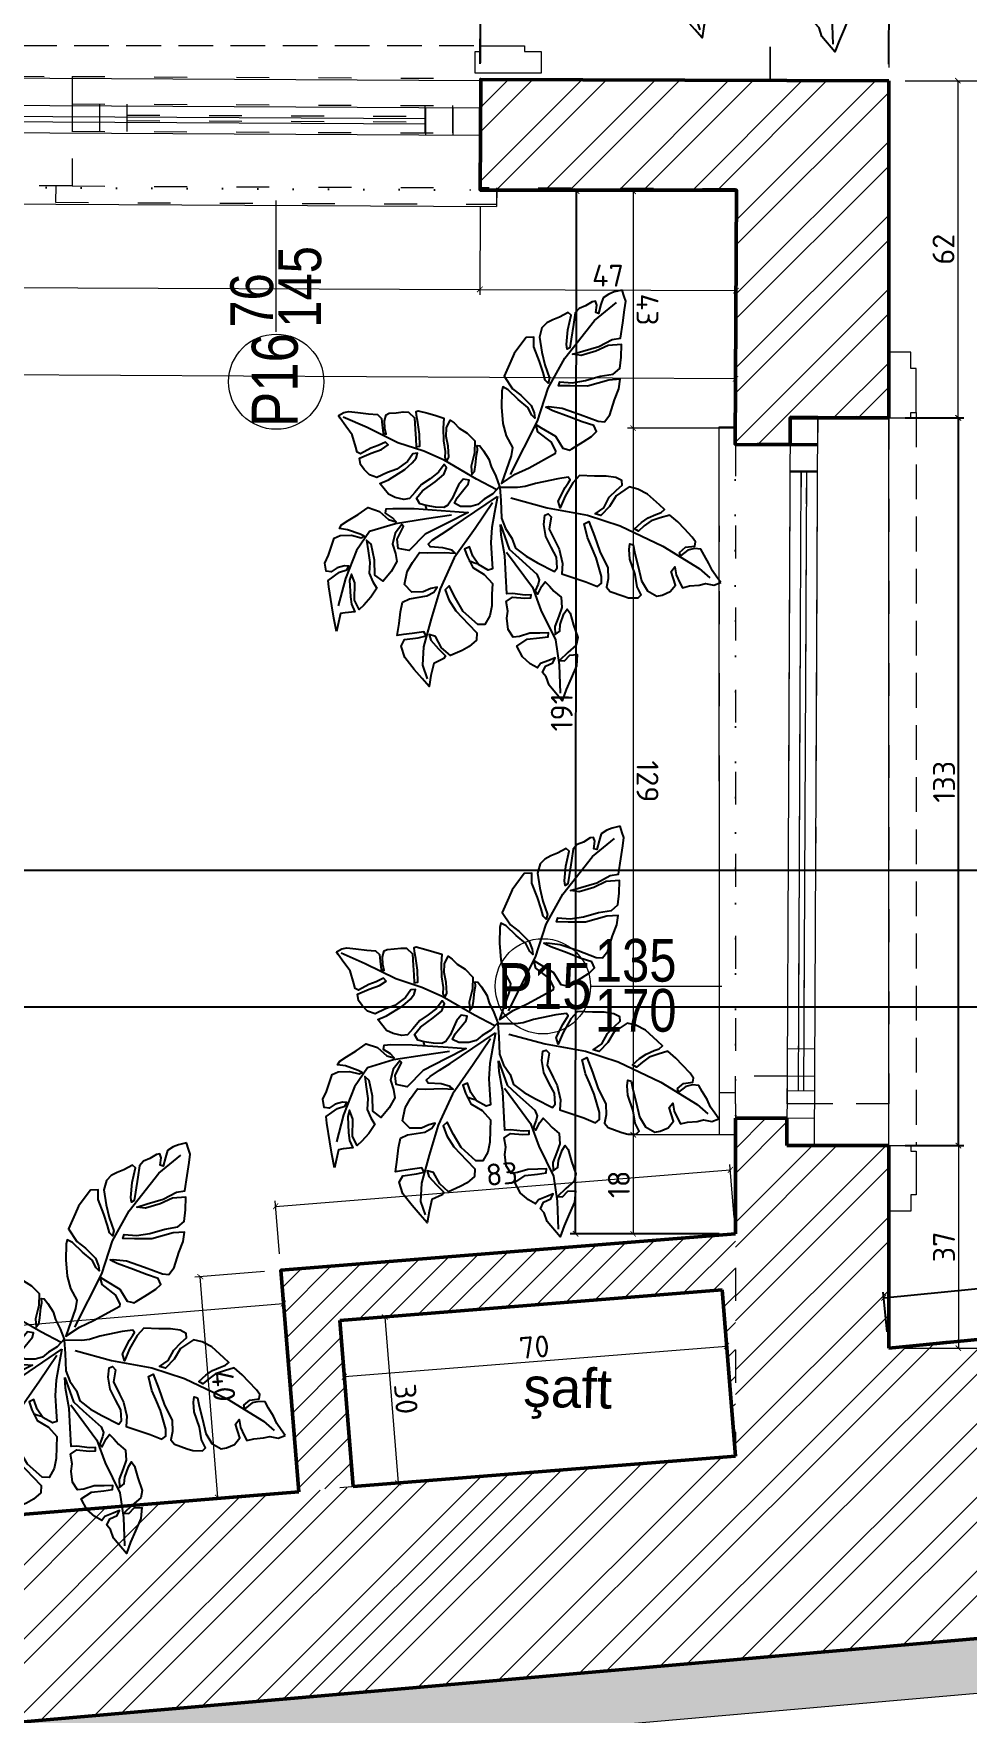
# Model space of a CAD drawing. Header units: inches. Extents: x -10121 to 9010, y 58067 to 62726.
# Drawn here: x 7219.7 to 7390.3, y 60556.9 to 60863.8 of the extents above; entities that cross this region are included whole.
import ezdxf

# ---------------------------------------------------------------- set-up
doc = ezdxf.new("R2010")
doc.units = ezdxf.units.IN
for name, pattern in [('ACAD_ISO03W100', [30, 12, -18]), ('DOT', [6.35, 0, -6.35]), ('HIDDEN', [9.525, 6.35, -3.175])]:
    doc.linetypes.add(name, pattern=pattern)
for name, color, linetype, lineweight in [('A-DUVAR 0.50', 40, 'Continuous', 50), ('A-YAZI 0.09', 41, 'Continuous', 9), ('Auto-Olcu', 33, 'Continuous', 15), ('Auto-Silik', 251, 'Continuous', 5), ('Auto-Silik_Cizgiler', 47, 'Continuous', 9), ('Auto-SilikCizgiler', 251, 'Continuous', 9), ('Auto-Tefris', 32, 'Continuous', 9), ('BACAHATCH', 8, 'Continuous', 13), ('IZLER', 62, 'DOT', 25), ('PEN', 151, 'Continuous', 20), ('PENYAZILARI', 84, 'Continuous', 20)]:
    doc.layers.add(name, color=color, linetype=linetype, lineweight=lineweight)
doc.layers.add('S2000-025 Antet', color=7, linetype='Continuous')
doc.layers.add('yesil', color=7, linetype='Continuous', true_color=0x6e7e3e)
doc.styles.add('1-20', font='isocpeur.ttf', dxfattribs={"height": 4})
doc.styles.get("Standard").update_dxf_attribs({"font": 'arial.ttf'})
doc.styles.add('STYLE1', font='technic_.ttf')
doc.dimstyles.new('ölçü 1_20', dxfattribs={"dimtxt": 4, "dimasz": 1, "dimexe": 1, "dimexo": 3, "dimtad": 1, "dimdec": 0, "dimtxsty": '1-20', "dimblk": 'ARCHTICK', "dimcen": 1.5, "dimclrd": 256, "dimclre": 256, "dimclrt": 256, "dimadec": 0, "dimazin": 0, "dimtfac": 1, "dimtdec": 0, "dimtmove": 0, "dimatfit": 3, "dimldrblk": 'ARCHTICK', "dimfxl": 1, "dimlwd": -1, "dimlwe": -1, "dimarcsym": 0})

# ---------------------------------------------------------------- blocks, each defined once
blk = doc.blocks.new('_ARCHTICK')
at = {"color": 0, "linetype": 'ByBlock', "const_width": 0.15}
blk.add_lwpolyline([(-0.5, -0.5), (0.5, 0.5)], dxfattribs=at)
blk = doc.blocks.new('*D543')
at = {"layer": 'Auto-Olcu', "ltscale": 5, "transparency": 16777216}
for p, q in [((7345.71, 60631.26), (7346.37, 60622.98)), ((7275.93, 60625.68), (7276.59, 60617.4)), ((7276.51, 60618.39), (7346.29, 60623.97))]:
    blk.add_line(p, q, dxfattribs=at)
at = {"layer": 'DEFPOINTS', "color": 0, "ltscale": 5, "transparency": 16777216}
for p in [(7345.47, 60634.25), (7275.69, 60628.67), (7346.29, 60623.97)]:
    blk.add_point(p, dxfattribs=at)
at = {"layer": 'Auto-Olcu', "ltscale": 5, "transparency": 16777216}
for p, rotation in [((7346.29, 60623.97), 4.573148337465376), ((7276.51, 60618.39), 184.5731483374654)]:
    blk.add_blockref('_ARCHTICK', p, dxfattribs=dict(at, rotation=rotation))
at = {"layer": 'Auto-Olcu', "ltscale": 5, "transparency": 16777216, "insert": (7311.19, 60623.8), "char_height": 4, "attachment_point": 5, "rotation": 4.5731, "style": '1-20'}
blk.add_mtext('70', dxfattribs=at)
blk = doc.blocks.new('*D544')
at = {"layer": 'Auto-Olcu', "ltscale": 5, "transparency": 16777216}
for p, q in [((7278.69, 60628.85), (7284.91, 60629.35)), ((7283.91, 60629.27), (7286.34, 60598.96)), ((7281.11, 60598.54), (7287.33, 60599.04))]:
    blk.add_line(p, q, dxfattribs=at)
at = {"layer": 'DEFPOINTS', "color": 0, "ltscale": 5, "transparency": 16777216}
for p in [(7275.69, 60628.61), (7278.12, 60598.3), (7286.34, 60598.96)]:
    blk.add_point(p, dxfattribs=at)
at = {"layer": 'Auto-Olcu', "ltscale": 5, "transparency": 16777216}
for p, rotation in [((7283.91, 60629.27), 94.57314833743936), ((7286.34, 60598.96), 274.5731483374394)]:
    blk.add_blockref('_ARCHTICK', p, dxfattribs=dict(at, rotation=rotation))
at = {"layer": 'Auto-Olcu', "ltscale": 5, "transparency": 16777216, "insert": (7287.74, 60614.32), "char_height": 4, "attachment_point": 5, "rotation": 274.5731, "style": '1-20'}
blk.add_mtext('30', dxfattribs=at)
blk = doc.blocks.new('*D557')
at = {"layer": 'Auto-Olcu', "ltscale": 5, "transparency": 16777216}
for p, q in [((7344.89, 60791.73), (7328.22, 60791.72)), ((7329.22, 60791.72), (7329.25, 60662.59)), ((7344.92, 60662.6), (7328.25, 60662.59))]:
    blk.add_line(p, q, dxfattribs=at)
at = {"layer": 'DEFPOINTS', "color": 0, "ltscale": 5, "transparency": 16777216}
for p in [(7347.89, 60791.73), (7329.25, 60662.59), (7347.92, 60662.6)]:
    blk.add_point(p, dxfattribs=at)
at = {"layer": 'Auto-Olcu', "ltscale": 5, "transparency": 16777216}
for p, rotation in [((7329.22, 60791.72), 90.01061213547183), ((7329.25, 60662.59), 270.0106121354718)]:
    blk.add_blockref('_ARCHTICK', p, dxfattribs=dict(at, rotation=rotation))
at = {"layer": 'Auto-Olcu', "ltscale": 5, "transparency": 16777216, "insert": (7331.86, 60727.16), "char_height": 4, "attachment_point": 5, "rotation": 270.0106, "style": '1-20'}
blk.add_mtext('129', dxfattribs=at)
blk = doc.blocks.new('*D565')
at = {"layer": 'Auto-Olcu', "ltscale": 5, "transparency": 16777216}
for p, q in [((7017.49, 60611.4), (7265.34, 60631.73)), ((7267.92, 60600.33), (7265.26, 60632.73)), ((7020.07, 60580), (7017.41, 60612.4))]:
    blk.add_line(p, q, dxfattribs=at)
at = {"layer": 'DEFPOINTS', "color": 0, "ltscale": 5, "transparency": 16777216}
for p in [(7265.34, 60631.73), (7268.16, 60597.34), (7020.31, 60577.01)]:
    blk.add_point(p, dxfattribs=at)
at = {"layer": 'Auto-Olcu', "ltscale": 5, "transparency": 16777216}
for p, rotation in [((7265.34, 60631.73), 4.689339984174437), ((7017.49, 60611.4), 184.6893399841744)]:
    blk.add_blockref('_ARCHTICK', p, dxfattribs=dict(at, rotation=rotation))
at = {"layer": 'Auto-Olcu', "ltscale": 5, "transparency": 16777216, "insert": (7141.2, 60624.18), "char_height": 4, "attachment_point": 5, "rotation": 4.6893, "style": '1-20'}
blk.add_mtext('249', dxfattribs=at)
blk = doc.blocks.new('*D570')
at = {"layer": 'Auto-Olcu', "ltscale": 5, "transparency": 16777216}
for p, q in [((7054.3, 60833.09), (7054.24, 60816.95)), ((7301.3, 60832.23), (7301.24, 60816.08)), ((7054.25, 60817.95), (7301.25, 60817.08))]:
    blk.add_line(p, q, dxfattribs=at)
at = {"layer": 'DEFPOINTS', "color": 0, "ltscale": 5, "transparency": 16777216}
for p in [(7054.31, 60836.09), (7301.31, 60835.23), (7301.25, 60817.08)]:
    blk.add_point(p, dxfattribs=at)
at = {"layer": 'Auto-Olcu', "ltscale": 5, "transparency": 16777216}
for p, rotation in [((7054.25, 60817.95), 179.7986622993263), ((7301.25, 60817.08), 359.7986622993263)]:
    blk.add_blockref('_ARCHTICK', p, dxfattribs=dict(at, rotation=rotation))
at = {"layer": 'Auto-Olcu', "ltscale": 5, "transparency": 16777216, "insert": (7177.76, 60820.14), "char_height": 4, "attachment_point": 5, "rotation": 359.7987, "style": '1-20'}
blk.add_mtext('247', dxfattribs=at)
blk = doc.blocks.new('*D571')
at = {"layer": 'Auto-Olcu', "ltscale": 5, "transparency": 16777216}
for p, q in [((7301.3, 60832.23), (7301.22, 60816.06)), ((7348.09, 60832.01), (7348.02, 60815.85)), ((7301.23, 60817.06), (7348.02, 60816.85))]:
    blk.add_line(p, q, dxfattribs=at)
at = {"layer": 'DEFPOINTS', "color": 0, "ltscale": 5, "transparency": 16777216}
for p in [(7301.31, 60835.23), (7348.1, 60835.01), (7348.02, 60816.85)]:
    blk.add_point(p, dxfattribs=at)
at = {"layer": 'Auto-Olcu', "ltscale": 5, "transparency": 16777216}
for p, rotation in [((7301.23, 60817.06), 179.7386663703696), ((7348.02, 60816.85), 359.7386663703696)]:
    blk.add_blockref('_ARCHTICK', p, dxfattribs=dict(at, rotation=rotation))
at = {"layer": 'Auto-Olcu', "ltscale": 5, "transparency": 16777216, "insert": (7324.64, 60819.58), "char_height": 4, "attachment_point": 5, "rotation": 359.7387, "style": '1-20'}
blk.add_mtext('47', dxfattribs=at)
blk = doc.blocks.new('*D572')
at = {"layer": 'Auto-Olcu', "ltscale": 5, "transparency": 16777216}
for p, q in [((7020.29, 60833.73), (7020.13, 60801.44)), ((7348.09, 60832.01), (7347.92, 60799.72)), ((7347.92, 60800.72), (7020.13, 60802.44))]:
    blk.add_line(p, q, dxfattribs=at)
at = {"layer": 'DEFPOINTS', "color": 0, "ltscale": 5, "transparency": 16777216}
for p in [(7020.31, 60836.73), (7348.1, 60835.01), (7020.13, 60802.44)]:
    blk.add_point(p, dxfattribs=at)
at = {"layer": 'Auto-Olcu', "ltscale": 5, "transparency": 16777216}
for p, rotation in [((7020.13, 60802.44), 179.6992426088686), ((7347.92, 60800.72), 359.6992426088686)]:
    blk.add_blockref('_ARCHTICK', p, dxfattribs=dict(at, rotation=rotation))
at = {"layer": 'Auto-Olcu', "ltscale": 5, "transparency": 16777216, "insert": (7184.04, 60804.2), "char_height": 4, "attachment_point": 5, "rotation": 359.6992, "style": '1-20'}
blk.add_mtext('328', dxfattribs=at)
blk = doc.blocks.new('*D573')
at = {"layer": 'Auto-Olcu', "ltscale": 5, "transparency": 16777216}
for p, q in [((7345.1, 60835.01), (7328.21, 60835.01)), ((7329.21, 60835.01), (7329.22, 60791.72)), ((7345.11, 60791.73), (7328.22, 60791.72))]:
    blk.add_line(p, q, dxfattribs=at)
at = {"layer": 'DEFPOINTS', "color": 0, "ltscale": 5, "transparency": 16777216}
for p in [(7348.1, 60835.01), (7329.22, 60791.72), (7348.11, 60791.73)]:
    blk.add_point(p, dxfattribs=at)
at = {"layer": 'Auto-Olcu', "ltscale": 5, "transparency": 16777216}
for p, rotation in [((7329.21, 60835.01), 90.01061213861709), ((7329.22, 60791.72), 270.0106121386171)]:
    blk.add_blockref('_ARCHTICK', p, dxfattribs=dict(at, rotation=rotation))
at = {"layer": 'Auto-Olcu', "ltscale": 5, "transparency": 16777216, "insert": (7331.84, 60813.37), "char_height": 4, "attachment_point": 5, "rotation": 270.0106, "style": '1-20'}
blk.add_mtext('43', dxfattribs=at)
blk = doc.blocks.new('*D574')
at = {"layer": 'Auto-Olcu', "ltscale": 5, "transparency": 16777216}
for p, q in [((7344.92, 60662.6), (7328.24, 60662.6)), ((7329.24, 60662.6), (7329.24, 60644.48)), ((7344.92, 60644.48), (7328.24, 60644.48))]:
    blk.add_line(p, q, dxfattribs=at)
at = {"layer": 'DEFPOINTS', "color": 0, "ltscale": 5, "transparency": 16777216}
for p in [(7347.92, 60662.6), (7329.24, 60644.48), (7347.92, 60644.48)]:
    blk.add_point(p, dxfattribs=at)
at = {"layer": 'Auto-Olcu', "ltscale": 5, "transparency": 16777216}
for p, rotation in [((7329.24, 60662.6), 90), ((7329.24, 60644.48), 270)]:
    blk.add_blockref('_ARCHTICK', p, dxfattribs=dict(at, rotation=rotation))
at = {"layer": 'Auto-Olcu', "ltscale": 5, "transparency": 16777216, "insert": (7326.62, 60653.54), "char_height": 4, "attachment_point": 5, "rotation": 90, "style": '1-20'}
blk.add_mtext('18', dxfattribs=at)
blk = doc.blocks.new('*D582')
at = {"layer": 'Auto-Olcu', "ltscale": 5, "transparency": 16777216}
for p, q in [((7301.41, 60858.44), (7301.44, 60867.79)), ((7375.92, 60858.21), (7375.95, 60867.56)), ((7301.44, 60866.79), (7375.95, 60866.56))]:
    blk.add_line(p, q, dxfattribs=at)
at = {"layer": 'DEFPOINTS', "color": 0, "ltscale": 5, "transparency": 16777216}
for p in [(7375.95, 60866.56), (7301.4, 60855.44), (7375.91, 60855.21)]:
    blk.add_point(p, dxfattribs=at)
at = {"layer": 'Auto-Olcu', "ltscale": 5, "transparency": 16777216}
for p, rotation in [((7301.44, 60866.79), 179.8237227244354), ((7375.95, 60866.56), 359.8237227244354)]:
    blk.add_blockref('_ARCHTICK', p, dxfattribs=dict(at, rotation=rotation))
at = {"layer": 'Auto-Olcu', "ltscale": 5, "transparency": 16777216, "insert": (7338.7, 60869.3), "char_height": 4, "attachment_point": 5, "rotation": 359.8237, "style": '1-20'}
blk.add_mtext('75', dxfattribs=at)
blk = doc.blocks.new('*D584')
at = {"layer": 'Auto-Olcu', "ltscale": 5, "transparency": 16777216}
for p, q in [((7378.92, 60855.21), (7389.53, 60855.21)), ((7388.53, 60855.21), (7388.53, 60793.6)), ((7378.92, 60793.6), (7389.53, 60793.6))]:
    blk.add_line(p, q, dxfattribs=at)
at = {"layer": 'DEFPOINTS', "color": 0, "ltscale": 5, "transparency": 16777216}
for p in [(7375.92, 60855.21), (7375.92, 60793.6), (7388.53, 60793.6)]:
    blk.add_point(p, dxfattribs=at)
at = {"layer": 'Auto-Olcu', "ltscale": 5, "transparency": 16777216}
for p, rotation in [((7388.53, 60855.21), 90), ((7388.53, 60793.6), 270)]:
    blk.add_blockref('_ARCHTICK', p, dxfattribs=dict(at, rotation=rotation))
at = {"layer": 'Auto-Olcu', "ltscale": 5, "transparency": 16777216, "insert": (7385.91, 60824.41), "char_height": 4, "attachment_point": 5, "rotation": 90, "style": '1-20'}
blk.add_mtext('62', dxfattribs=at)
blk = doc.blocks.new('*D585')
at = {"layer": 'Auto-Olcu', "ltscale": 5, "transparency": 16777216}
for p, q in [((7378.92, 60660.6), (7389.63, 60660.6)), ((7388.63, 60660.6), (7388.63, 60623.6)), ((7378.92, 60623.6), (7389.63, 60623.6))]:
    blk.add_line(p, q, dxfattribs=at)
at = {"layer": 'DEFPOINTS', "color": 0, "ltscale": 5, "transparency": 16777216}
for p in [(7375.92, 60660.6), (7375.92, 60623.6), (7388.63, 60623.6)]:
    blk.add_point(p, dxfattribs=at)
at = {"layer": 'Auto-Olcu', "ltscale": 5, "transparency": 16777216}
for p, rotation in [((7388.63, 60660.6), 90), ((7388.63, 60623.6), 270)]:
    blk.add_blockref('_ARCHTICK', p, dxfattribs=dict(at, rotation=rotation))
at = {"layer": 'Auto-Olcu', "ltscale": 5, "transparency": 16777216, "insert": (7386.01, 60642.1), "char_height": 4, "attachment_point": 5, "rotation": 90, "style": '1-20'}
blk.add_mtext('37', dxfattribs=at)
blk = doc.blocks.new('*D586')
at = {"layer": 'Auto-Olcu', "ltscale": 5, "transparency": 16777216}
for p, q in [((7378.92, 60855.21), (7404.43, 60855.21)), ((7403.43, 60855.21), (7403.43, 60623.6)), ((7378.92, 60623.6), (7404.43, 60623.6))]:
    blk.add_line(p, q, dxfattribs=at)
at = {"layer": 'DEFPOINTS', "color": 0, "ltscale": 5, "transparency": 16777216}
for p in [(7375.92, 60855.21), (7375.92, 60623.6), (7403.43, 60623.6)]:
    blk.add_point(p, dxfattribs=at)
at = {"layer": 'Auto-Olcu', "ltscale": 5, "transparency": 16777216}
for p, rotation in [((7403.43, 60855.21), 90), ((7403.43, 60623.6), 270)]:
    blk.add_blockref('_ARCHTICK', p, dxfattribs=dict(at, rotation=rotation))
at = {"layer": 'Auto-Olcu', "ltscale": 5, "transparency": 16777216, "insert": (7400.8, 60739.4), "char_height": 4, "attachment_point": 5, "rotation": 90, "style": '1-20'}
blk.add_mtext('232', dxfattribs=at)
blk = doc.blocks.new('*D734')
at = {"layer": 'Auto-Olcu', "ltscale": 5, "transparency": 16777216}
for p, q in [((7261.93, 60637.6), (7249.19, 60636.58)), ((7253.41, 60596.32), (7250.19, 60636.66)), ((7265.16, 60597.26), (7252.42, 60596.24))]:
    blk.add_line(p, q, dxfattribs=at)
at = {"layer": 'DEFPOINTS', "color": 0, "ltscale": 5, "transparency": 16777216}
for p in [(7250.19, 60636.66), (7264.92, 60637.84), (7268.15, 60597.5)]:
    blk.add_point(p, dxfattribs=at)
at = {"layer": 'Auto-Olcu', "ltscale": 5, "transparency": 16777216}
for p, rotation in [((7250.19, 60636.66), 94.5731483373699), ((7253.41, 60596.32), 274.5731483373699)]:
    blk.add_blockref('_ARCHTICK', p, dxfattribs=dict(at, rotation=rotation))
at = {"layer": 'Auto-Olcu', "ltscale": 5, "transparency": 16777216, "insert": (7254.42, 60616.7), "char_height": 4, "attachment_point": 5, "rotation": 274.5731, "style": '1-20'}
blk.add_mtext('40', dxfattribs=at)
blk = doc.blocks.new('*D735')
at = {"layer": 'Auto-Olcu', "ltscale": 5, "transparency": 16777216}
for p, q in [((7263.93, 60649.51), (7346.98, 60656.16)), ((7347.68, 60647.47), (7346.9, 60657.15)), ((7264.62, 60640.83), (7263.85, 60650.51))]:
    blk.add_line(p, q, dxfattribs=at)
at = {"layer": 'DEFPOINTS', "color": 0, "ltscale": 5, "transparency": 16777216}
for p in [(7346.98, 60656.16), (7347.92, 60644.48), (7264.86, 60637.84)]:
    blk.add_point(p, dxfattribs=at)
at = {"layer": 'Auto-Olcu', "ltscale": 5, "transparency": 16777216}
for p, rotation in [((7346.98, 60656.16), 4.573148337432617), ((7263.93, 60649.51), 184.5731483374326)]:
    blk.add_blockref('_ARCHTICK', p, dxfattribs=dict(at, rotation=rotation))
at = {"layer": 'Auto-Olcu', "ltscale": 5, "transparency": 16777216, "insert": (7305.25, 60655.45), "char_height": 4, "attachment_point": 5, "rotation": 4.5731, "style": '1-20'}
blk.add_mtext('83', dxfattribs=at)
blk = doc.blocks.new('*D748')
at = {"layer": 'Auto-Olcu', "ltscale": 5, "transparency": 16777216}
for p, q in [((7378.92, 60855.21), (7389.53, 60855.21)), ((7388.53, 60855.21), (7388.53, 60793.6)), ((7378.92, 60793.6), (7389.53, 60793.6))]:
    blk.add_line(p, q, dxfattribs=at)
at = {"layer": 'DEFPOINTS', "color": 0, "ltscale": 5, "transparency": 16777216}
for p in [(7375.92, 60855.21), (7375.92, 60793.6), (7388.53, 60793.6)]:
    blk.add_point(p, dxfattribs=at)
at = {"layer": 'Auto-Olcu', "ltscale": 5, "transparency": 16777216}
for p, rotation in [((7388.53, 60855.21), 90), ((7388.53, 60793.6), 270)]:
    blk.add_blockref('_ARCHTICK', p, dxfattribs=dict(at, rotation=rotation))
at = {"layer": 'Auto-Olcu', "ltscale": 5, "transparency": 16777216, "insert": (7385.91, 60824.41), "char_height": 4, "attachment_point": 5, "rotation": 90, "style": '1-20'}
blk.add_mtext('62', dxfattribs=at)
blk = doc.blocks.new('*D749')
at = {"layer": 'Auto-Olcu', "ltscale": 5, "transparency": 16777216}
for p, q in [((7378.92, 60660.6), (7389.63, 60660.6)), ((7388.63, 60660.6), (7388.63, 60623.6)), ((7378.92, 60623.6), (7389.63, 60623.6))]:
    blk.add_line(p, q, dxfattribs=at)
at = {"layer": 'DEFPOINTS', "color": 0, "ltscale": 5, "transparency": 16777216}
for p in [(7375.92, 60660.6), (7375.92, 60623.6), (7388.63, 60623.6)]:
    blk.add_point(p, dxfattribs=at)
at = {"layer": 'Auto-Olcu', "ltscale": 5, "transparency": 16777216}
for p, rotation in [((7388.63, 60660.6), 90), ((7388.63, 60623.6), 270)]:
    blk.add_blockref('_ARCHTICK', p, dxfattribs=dict(at, rotation=rotation))
at = {"layer": 'Auto-Olcu', "ltscale": 5, "transparency": 16777216, "insert": (7386.01, 60642.1), "char_height": 4, "attachment_point": 5, "rotation": 90, "style": '1-20'}
blk.add_mtext('37', dxfattribs=at)
blk = doc.blocks.new('A$C2F3B726D')
for p, q in [((-0.232, 0.0729), (-0.2705, 0.0833)), ((-0.1826, 0.0571), (-0.232, 0.0729)), ((-0.1414, 0.0503), (-0.1826, 0.0571)), ((-0.1088, 0.0413), (-0.1414, 0.0503)), ((-0.0559, 0.0204), (-0.1088, 0.0413)), ((-0.0228, 0.0091), (-0.0559, 0.0204))]:
    blk.add_line(p, q)
for points in [[(0.1199, 0.3383), (0.1084, 0.3337), (0.1007, 0.3291), (0.0931, 0.3223), (0.0915, 0.3115), (0.09, 0.2977), (0.0854, 0.2985), (0.0854, 0.31), (0.0823, 0.3154), (0.0777, 0.3138), (0.0685, 0.3062), (0.0593, 0.3008), (0.0547, 0.2931), (0.0547, 0.2755), (0.0547, 0.2526), (0.0547, 0.2395), (0.0509, 0.2365), (0.0486, 0.2434), (0.0474, 0.2659), (0.0492, 0.2891), (0.0438, 0.2922), (0.0318, 0.2832), (0.0226, 0.2778), (0.0141, 0.2717), (0.008, 0.2633), (0.0065, 0.2487), (0.0134, 0.2265), (0.021, 0.2081), (0.031, 0.189), (0.0302, 0.1813), (0.0249, 0.1851), (0.0203, 0.1959), (0.0118, 0.212), (0.0003, 0.2326), (-0.0021, 0.2473), (-0.0136, 0.245), (-0.0234, 0.2265), (-0.028, 0.218), (-0.0311, 0.2058), (-0.0376, 0.1817), (-0.0224, 0.1647), (-0.0081, 0.1568), (0.0095, 0.1438), (0.0157, 0.1331), (0.018, 0.1254), (0.0126, 0.1292), (0.0049, 0.14), (-0.0112, 0.1499), (-0.0288, 0.1622), (-0.0372, 0.1652), (-0.038, 0.1583), (-0.0349, 0.1346), (-0.0288, 0.1101), (-0.0211, 0.0925), (-0.0089, 0.0764), (-0.0089, 0.0634), (-0.0173, 0.0197), (0.0011, 0.0365), (0.021, 0.0496), (0.0572, 0.0773), (0.0572, 0.0804), (0.0484, 0.0929), (0.0256, 0.1055), (0.021, 0.1162), (0.0295, 0.1124), (0.053, 0.1029), (0.0672, 0.0865), (0.0764, 0.0857), (0.0775, 0.0854), (0.0808, 0.0879), (0.0961, 0.1009), (0.1076, 0.1108), (0.1138, 0.1193), (0.1084, 0.1277), (0.09, 0.1308), (0.0693, 0.1354), (0.0433, 0.1407), (0.0318, 0.1446), (0.0364, 0.1461), (0.057, 0.1468), (0.0854, 0.1415), (0.1138, 0.1354), (0.1237, 0.1361), (0.1299, 0.1476), (0.1337, 0.1714), (0.1375, 0.189), (0.1375, 0.2035), (0.1207, 0.1997), (0.09, 0.1859), (0.0639, 0.1821), (0.0463, 0.1798), (0.0471, 0.1859), (0.0662, 0.1874), (0.0854, 0.1936), (0.1069, 0.2035), (0.126, 0.2097), (0.1345, 0.2196), (0.1337, 0.2372), (0.1314, 0.2564), (0.1115, 0.2518), (0.0946, 0.2403), (0.0731, 0.2303), (0.0601, 0.2303), (0.0747, 0.2372), (0.0977, 0.248), (0.1161, 0.2617), (0.1283, 0.2656), (0.1283, 0.2893), (0.1283, 0.3092), (0.1283, 0.3223), (0.1245, 0.3291)], [(-0.278, 0.0845), (-0.2706, 0.09), (-0.2634, 0.0928), (-0.2496, 0.0933), (-0.233, 0.0938), (-0.2197, 0.0947), (-0.2126, 0.09), (-0.2102, 0.08), (-0.2069, 0.0681), (-0.2021, 0.0672), (-0.2055, 0.0757), (-0.2074, 0.0871), (-0.2064, 0.0966), (-0.2021, 0.0995), (-0.1917, 0.1018), (-0.1817, 0.1047), (-0.1736, 0.1056), (-0.1632, 0.0985), (-0.1594, 0.0814), (-0.1565, 0.0672), (-0.1542, 0.0553), (-0.1485, 0.0572), (-0.1518, 0.0752), (-0.157, 0.0923), (-0.1608, 0.1028), (-0.1622, 0.1085), (-0.1594, 0.1099), (-0.1442, 0.1085), (-0.1314, 0.1066), (-0.119, 0.1047), (-0.1176, 0.0895), (-0.1143, 0.0705), (-0.1095, 0.0548), (-0.1086, 0.0458), (-0.1043, 0.0415), (-0.1024, 0.0472), (-0.1062, 0.0634), (-0.1114, 0.0776), (-0.1128, 0.0909), (-0.109, 0.1033), (-0.1024, 0.0999), (-0.0934, 0.0933), (-0.0805, 0.0876), (-0.0672, 0.0776), (-0.0649, 0.0596), (-0.0668, 0.0387), (-0.0639, 0.0263), (-0.0606, 0.0316), (-0.0606, 0.0415), (-0.0615, 0.0563), (-0.0611, 0.0643), (-0.0625, 0.071), (-0.0582, 0.071), (-0.0516, 0.0648), (-0.0421, 0.0534), (-0.0364, 0.0425), (-0.0273, 0.0292), (-0.0193, 0.0145), (-0.0278, 0.0017), (-0.0397, -0.0083), (-0.0478, -0.0173), (-0.0582, -0.0221), (-0.0734, -0.0244), (-0.0834, -0.0211), (-0.0805, -0.0121), (-0.0725, 0.0017), (-0.0672, 0.0107), (-0.0668, 0.0173), (-0.0758, 0.0173), (-0.0815, 0.0078), (-0.0881, -0.0154), (-0.0929, -0.0254), (-0.0986, -0.0297), (-0.1109, -0.0311), (-0.1257, -0.0311), (-0.1356, -0.0301), (-0.1418, -0.0221), (-0.1342, -0.0097), (-0.1176, 0.0069), (-0.1062, 0.0197), (-0.1038, 0.0306), (-0.1076, 0.0349), (-0.1147, 0.0221), (-0.1257, 0.0102), (-0.1371, -0.0002), (-0.1456, -0.014), (-0.1523, -0.0244), (-0.1603, -0.0268), (-0.1741, -0.0259), (-0.1846, -0.0225), (-0.2002, -0.0083), (-0.1879, -0.0007), (-0.166, 0.0183), (-0.1561, 0.0301), (-0.1513, 0.0382), (-0.1504, 0.0458), (-0.1575, 0.0439), (-0.1637, 0.0311), (-0.1779, 0.0169), (-0.1912, 0.0097), (-0.2059, -0.0002), (-0.2178, 0.0021), (-0.2273, 0.0093), (-0.2335, 0.0159), (-0.2365, 0.0253), (-0.2202, 0.0354), (-0.2055, 0.0434), (-0.1964, 0.0515), (-0.2012, 0.0553), (-0.2116, 0.0482), (-0.2221, 0.0425), (-0.2363, 0.0316), (-0.2416, 0.0335), (-0.2449, 0.0406), (-0.253, 0.0586), (-0.2644, 0.07), (-0.2748, 0.0809)], [(0.3353, -0.0796), (0.3283, -0.0721), (0.3205, -0.0637), (0.3133, -0.0533), (0.3042, -0.0422), (0.2977, -0.0338), (0.288, -0.0344), (0.2782, -0.0383), (0.2685, -0.0487), (0.2665, -0.0435), (0.2743, -0.0344), (0.288, -0.0305), (0.288, -0.024), (0.2821, -0.0175), (0.2685, -0.0071), (0.2568, 0.0019), (0.2431, 0.0104), (0.2295, 0.0039), (0.2165, -0.0026), (0.2074, -0.0117), (0.1996, -0.0208), (0.1931, -0.0182), (0.2022, -0.0071), (0.2113, 0.0013), (0.2223, 0.0084), (0.2295, 0.0123), (0.234, 0.0175), (0.2256, 0.0234), (0.2048, 0.037), (0.1892, 0.0422), (0.1755, 0.0435), (0.158, 0.0273), (0.1508, 0.0097), (0.1398, -0.0058), (0.1307, -0.0045), (0.1424, 0.0065), (0.1482, 0.0234), (0.1573, 0.0357), (0.1645, 0.0448), (0.1632, 0.0513), (0.1534, 0.0546), (0.1385, 0.0546), (0.1209, 0.052), (0.0982, 0.0494), (0.0897, 0.037), (0.0813, 0.0149), (0.0767, -0.0039), (0.0722, 0.0058), (0.0793, 0.0279), (0.0832, 0.0364), (0.0852, 0.0409), (0.0819, 0.0442), (0.0663, 0.0396), (0.0455, 0.0318), (0.0338, 0.0273), (0.0189, 0.0201), (0.0078, 0.0169), (-0.0189, 0.013), (-0.0143, -0.0065), (-0.0091, -0.0325), (-0.0007, -0.0474), (0.0111, -0.0604), (0.0189, -0.0747), (0.0364, -0.0845), (0.0553, -0.0916), (0.0826, -0.1007), (0.0858, -0.0948), (0.0826, -0.0786), (0.0722, -0.065), (0.0618, -0.05), (0.0559, -0.0325), (0.0553, -0.0182), (0.0598, -0.0156), (0.065, -0.0195), (0.065, -0.0383), (0.0767, -0.0552), (0.0845, -0.0663), (0.093, -0.087), (0.0943, -0.1026), (0.1131, -0.1059), (0.132, -0.1091), (0.1508, -0.1137), (0.156, -0.1078), (0.1547, -0.0974), (0.1424, -0.0708), (0.1326, -0.0552), (0.1248, -0.0422), (0.1164, -0.0221), (0.1229, -0.0175), (0.1346, -0.0383), (0.1463, -0.0604), (0.1619, -0.0832), (0.1651, -0.0994), (0.1645, -0.1124), (0.171, -0.1182), (0.1911, -0.1221), (0.2002, -0.1234), (0.2145, -0.1215), (0.2184, -0.1163), (0.2106, -0.1052), (0.2048, -0.087), (0.1931, -0.065), (0.1898, -0.0507), (0.1898, -0.0422), (0.195, -0.0429), (0.1996, -0.0552), (0.2074, -0.0741), (0.2158, -0.0948), (0.2269, -0.1085), (0.2425, -0.1143), (0.2503, -0.1117), (0.2613, -0.1046), (0.2678, -0.0935), (0.2581, -0.0741), (0.2626, -0.0663), (0.2665, -0.078), (0.2737, -0.089), (0.2789, -0.0961), (0.2893, -0.0916), (0.3036, -0.0883), (0.3127, -0.0845), (0.3257, -0.0851)], [(-0.2315, -0.2411), (-0.2385, -0.2214), (-0.2445, -0.2035), (-0.2534, -0.1758), (-0.2557, -0.1661), (-0.2407, -0.1512), (-0.2303, -0.146), (-0.228, -0.14), (-0.2347, -0.1407), (-0.2452, -0.1452), (-0.2534, -0.1527), (-0.2609, -0.1527), (-0.2646, -0.1407), (-0.2609, -0.128), (-0.2564, -0.1012), (-0.2482, -0.0959), (-0.231, -0.0929), (-0.2161, -0.0944), (-0.2116, -0.0914), (-0.2183, -0.0892), (-0.2385, -0.0855), (-0.2504, -0.0855), (-0.2482, -0.0795), (-0.2392, -0.0713), (-0.2258, -0.0601), (-0.2123, -0.0474), (-0.1944, -0.0504), (-0.1787, -0.0608), (-0.1667, -0.0623), (-0.1735, -0.0571), (-0.1847, -0.0519), (-0.1847, -0.0451), (-0.175, -0.0429), (-0.1428, -0.0384), (-0.0883, -0.0339), (-0.0606, -0.0317), (-0.089, -0.0519), (-0.1204, -0.0743), (-0.1406, -0.1026), (-0.1578, -0.1019), (-0.1615, -0.0885), (-0.1548, -0.0675), (-0.1578, -0.0653), (-0.166, -0.0795), (-0.1675, -0.0967), (-0.1608, -0.1101), (-0.157, -0.1221), (-0.163, -0.1385), (-0.1727, -0.1549), (-0.1869, -0.1474), (-0.1907, -0.125), (-0.1996, -0.1019), (-0.2071, -0.0967), (-0.2026, -0.1124), (-0.1974, -0.1295), (-0.1959, -0.146), (-0.1884, -0.1579), (-0.1809, -0.1669), (-0.1877, -0.1818), (-0.1966, -0.1952), (-0.2026, -0.2027), (-0.2116, -0.19), (-0.2153, -0.1639), (-0.222, -0.1512), (-0.2235, -0.1609), (-0.2183, -0.1855), (-0.2153, -0.1967), (-0.2086, -0.2072), (-0.2228, -0.2109), (-0.2295, -0.2132)], [(-0.0091, -0.0427), (0.0093, -0.0776), (0.0258, -0.0886), (0.0565, -0.1088), (0.0614, -0.1167), (0.0608, -0.1235), (0.0583, -0.1345), (0.0626, -0.1388), (0.0669, -0.1259), (0.0712, -0.1186), (0.0785, -0.1241), (0.0865, -0.1308), (0.0987, -0.1382), (0.1018, -0.1535), (0.0993, -0.1669), (0.0957, -0.1835), (0.0981, -0.1957), (0.1042, -0.1896), (0.1036, -0.1792), (0.1067, -0.1626), (0.1104, -0.1547), (0.1159, -0.1602), (0.1238, -0.1773), (0.133, -0.1951), (0.1324, -0.2067), (0.1214, -0.2196), (0.1104, -0.2336), (0.1183, -0.233), (0.1251, -0.2232), (0.1361, -0.2208), (0.1373, -0.2379), (0.1324, -0.2575), (0.1275, -0.2759), (0.1238, -0.2936), (0.1006, -0.2734), (0.0944, -0.2612), (0.0877, -0.2557), (0.0908, -0.2453), (0.1012, -0.2385), (0.1036, -0.2306), (0.0944, -0.2361), (0.0828, -0.2428), (0.0791, -0.2496), (0.0675, -0.2453), (0.054, -0.2367), (0.043, -0.222), (0.0571, -0.2092), (0.0755, -0.2043), (0.0883, -0.2006), (0.0877, -0.1945), (0.0748, -0.1969), (0.0595, -0.1994), (0.0448, -0.2067), (0.0356, -0.2092), (0.0265, -0.1988), (0.0216, -0.1822), (0.0216, -0.1712), (0.0167, -0.1571), (0.0252, -0.1492), (0.0442, -0.148), (0.0534, -0.1461), (0.0528, -0.1412), (0.0442, -0.1431), (0.0246, -0.1437), (0.016, -0.1455), (0.0105, -0.1174), (0.0044, -0.0886), (-0.006, -0.0586)]]:
    blk.add_lwpolyline(points, close=True)
for points in [[(-0.0058, 0.035), (0.0226, 0.1216), (0.031, 0.1737), (0.0494, 0.2227), (0.0854, 0.2863), (0.1145, 0.3184)], [(0, 0), (0.0572, -0.0065), (0.1196, -0.0084), (0.171, -0.0169), (0.2399, -0.0377), (0.2997, -0.063), (0.3179, -0.0747)], [(-0.0203, -0.0011), (-0.021, -0.0257), (-0.0218, -0.0489), (-0.0195, -0.072), (-0.0143, -0.0959), (-0.0113, -0.1109), (-0.0173, -0.1138), (-0.033, -0.1079), (-0.0435, -0.0967), (-0.0509, -0.0832), (-0.0576, -0.0877), (-0.0517, -0.0989), (-0.0412, -0.1138), (-0.0225, -0.1213), (-0.0076, -0.1333), (-0.0061, -0.1497), (-0.0038, -0.1669), (-0.0046, -0.1825), (-0.0098, -0.1967), (-0.0203, -0.1982), (-0.0457, -0.1818), (-0.0599, -0.1639), (-0.0726, -0.1467), (-0.0778, -0.1534), (-0.0696, -0.1676), (-0.0569, -0.1825), (-0.0345, -0.1997), (-0.0203, -0.2109), (-0.0188, -0.2221), (-0.0285, -0.2333), (-0.0382, -0.2408), (-0.0547, -0.2512), (-0.0696, -0.2415), (-0.0816, -0.2259), (-0.0913, -0.2244), (-0.0875, -0.2326), (-0.0741, -0.2438), (-0.0621, -0.2527), (-0.0636, -0.2572), (-0.0778, -0.2669), (-0.0793, -0.2856), (-0.0793, -0.3028), (-0.092, -0.2923), (-0.1062, -0.2804), (-0.1227, -0.2647), (-0.1309, -0.2483), (-0.1271, -0.2378), (-0.107, -0.2318), (-0.0958, -0.2273), (-0.1002, -0.2214), (-0.1174, -0.2266), (-0.1301, -0.2303), (-0.1391, -0.2333), (-0.1391, -0.2147), (-0.1398, -0.1967), (-0.1391, -0.1818), (-0.1294, -0.1751), (-0.104, -0.1669), (-0.0943, -0.1594), (-0.0905, -0.1512), (-0.0995, -0.1549), (-0.11, -0.1616), (-0.1271, -0.1646), (-0.1398, -0.1549), (-0.1391, -0.1348), (-0.1331, -0.1198), (-0.1249, -0.1034), (-0.1129, -0.1019), (-0.0875, -0.0974), (-0.0711, -0.0959), (-0.0763, -0.0922), (-0.0905, -0.0907), (-0.11, -0.0922), (-0.1137, -0.0885), (-0.1085, -0.0817), (-0.0958, -0.0705), (-0.0816, -0.0578), (-0.0203, -0.0011)], [(-0.0263, -0.0115), (-0.0464, -0.0541), (-0.0711, -0.1034), (-0.0853, -0.1534), (-0.092, -0.2005), (-0.0973, -0.2445), (-0.0943, -0.2722), (-0.0845, -0.2916)], [(-0.0853, -0.0399), (-0.1219, -0.0511), (-0.1675, -0.0653), (-0.2049, -0.0832), (-0.2198, -0.1146), (-0.2303, -0.1594), (-0.2347, -0.202)], [(0.0062, -0.0825), (0.0534, -0.1296), (0.0712, -0.162), (0.0999, -0.2037), (0.111, -0.2404), (0.1189, -0.2826)]]:
    blk.add_lwpolyline(points)
for radius, start, end in [(0.1515, 66.8462, 69.1635), (0.1105, 197.9998, 201.2591), (0.1515, 207.3985, 208.1983), (0.1105, 239.4978, 242.4297), (0.1105, 256.133, 263.4421)]:
    blk.add_arc((-0.0215, 0.0031), radius, start, end)

msp = doc.modelspace()

# ---------------------------------------------------------------- hatches: boundary and pattern name
at = {"layer": 'Auto-Silik_Cizgiler'}
h = msp.add_hatch(dxfattribs=at)
h.set_pattern_fill('ANSI32', color=256)
h.set_pattern_definition([(45, (27518.6635, 50678.464), (-6.735192, 6.735192), []), (45, (27523.154, 50678.464), (-6.735192, 6.735192), [])])
h.paths.add_polyline_path([(7301.31, 60855.26), (7301.2, 60835.23), (7348.1, 60835.23), (7347.89, 60788.73), (7357.89, 60788.68), (7357.89, 60793.6), (7375.92, 60793.6), (7375.92, 60855.21)])
h = msp.add_hatch(dxfattribs=at)
h.set_pattern_fill('ANSI32', color=256)
h.set_pattern_definition([(45, (39721.214, 976.715), (-6.7351921, 6.7351921), []), (45, (39725.704, 976.715), (-6.7351921, 6.7351921), [])])
h.paths.add_polyline_path([(7809.99, 60632.87), (7805.44, 60629.68), (7865.34, 60632.98), (7811.39, 60630.43)], flags=16)
h.paths.add_polyline_path([(6935.92, 60569.63), (6938.75, 60540.95), (6998.53, 60546.18), (6995.69, 60574.86)], flags=16)
h.paths.add_polyline_path([(7970.77, 60621.11), (7970.77, 60691.09), (7944.32, 60689.31), (7944.32, 60716.36), (7895.42, 60716.35), (7895.41, 60697.33), (7895.29, 60692.74), (7895.76, 60685.98), (7898.75, 60655.66), (7829.09, 60648.78), (7827.18, 60668.15), (7792.46, 60664.72), (7745.2, 60659.99), (7745.2, 60660.02), (7654.42, 60651.06), (7654.43, 60629.13), (7451.41, 60612.37), (7451.42, 60631.04), (7375.92, 60623.6), (7375.92, 60660.6), (7357.31, 60660.6), (7357.31, 60665.6), (7347.92, 60665.6), (7347.92, 60603.88), (7020.31, 60577.01), (7020.31, 60654.95), (6998.53, 60654.95), (6998.53, 60546.18), (6938.75, 60540.95), (6936.09, 60570.1), (6926.23, 60569.39), (6926.24, 60569.28), (6733.54, 60553.49), (6733.54, 60545.09), (6468.89, 60521.96), (6470.79, 60500.15), (6401.06, 60494.06), (6399.15, 60515.86), (5828.16, 60465.96), (5768.41, 60428.64)])
h = msp.add_hatch(dxfattribs=at)
h.set_pattern_fill('ANSI31', color=256, scale=28)
h.set_pattern_definition([(45, (46859.801, 952.196), (-2.47487373, 2.47487373), [])])
h.paths.add_polyline_path([(7347.92, 60639.38), (7347.92, 60644.48), (7264.92, 60637.84), (7268.15, 60597.5), (7278.12, 60598.3), (7275.69, 60628.67), (7345.47, 60634.25), (7347.9, 60603.88)])
at = {"layer": 'BACAHATCH'}
msp.add_hatch(color=256, dxfattribs=at).paths.add_polyline_path([(7956.46, 60609.82), (7956.46, 60619.86), (7387.86, 60570.16), (7387.86, 60560.13)])
h = msp.add_hatch(color=256, dxfattribs=at)
h.paths.add_polyline_path([(7246.26, 60547.75), (7246.26, 60557.79), (6745.48, 60514.03), (6735.48, 60513.15), (6735.48, 60503.11)])
h.paths.add_polyline_path([(7387.86, 60560.13), (7387.86, 60570.16), (7246.26, 60557.79), (7246.26, 60547.75)])

# ---------------------------------------------------------------- linework, layer by layer
msp.add_lwpolyline([(6274.88, 62696.89), (8999.88, 62696.89), (8999.88, 60710.91), (6274.88, 60710.91)], close=True)
at = {"layer": 'A-DUVAR 0.50'}
for p, q in [((7375.92, 60793.6), (7375.92, 60855.21)), ((7827.18, 60668.15), (7375.92, 60623.6)), ((7357.31, 60665.6), (7347.92, 60665.6)), ((7347.92, 60665.6), (7347.92, 60644.48)), ((7357.31, 60660.6), (7357.31, 60665.6)), ((7375.92, 60660.6), (7357.31, 60660.6)), ((7375.92, 60623.6), (7375.92, 60660.6)), ((7275.69, 60628.67), (7345.47, 60634.25)), ((7345.47, 60634.25), (7347.9, 60603.88)), ((7275.69, 60628.67), (7278.12, 60598.3)), ((6733.54, 60512.98), (7970.77, 60621.11)), ((7347.9, 60603.88), (7278.12, 60598.3)), ((7268.16, 60597.34), (7020.31, 60577.01))]:
    msp.add_line(p, q, dxfattribs=at)
for points in [[(7362.89, 60788.66), (7347.89, 60788.73), (7348.1, 60835.23), (7301.31, 60835.23), (7301.4, 60855.44), (7375.92, 60855.21)], [(7375.92, 60793.6), (7357.92, 60793.6), (7357.89, 60788.68)], [(7347.92, 60644.48), (7264.92, 60637.84), (7268.16, 60597.34)]]:
    msp.add_lwpolyline(points, dxfattribs=at)
at = {"layer": 'Auto-Silik', "linetype": 'HIDDEN'}
for p, q in [((7300.16, 60861.57), (7075.73, 60861.57)), ((7380.92, 60794.6), (7380.92, 60660.6))]:
    msp.add_line(p, q, dxfattribs=at)
at = {"layer": 'Auto-Silik_Cizgiler', "color": 8, "lineweight": 0}
msp.add_line((7269.79, 60559.68), (7310.79, 60600.67), dxfattribs=at)
at = {"layer": 'Auto-SilikCizgiler', "color": 1, "linetype": 'ACAD_ISO03W100', "ltscale": 0.5, "true_color": 0xe60000}
for p, q in [((7375.94, 60968.61), (7375.94, 60793.79)), ((7354.28, 60855.39), (7354.28, 60954.79)), ((7301.28, 60855.63), (7354.28, 60855.39)), ((7301.28, 60835.63), (7301.28, 60855.63)), ((7223.78, 60835.98), (7223.77, 60832.98)), ((7347.89, 60835.42), (7301.28, 60835.63)), ((7347.94, 60835.42), (7301.33, 60835.63)), ((7304.28, 60835.62), (7304.27, 60832.62)), ((7347.94, 60793.92), (7347.94, 60835.42)), ((7347.94, 60793.92), (7347.91, 60788.92)), ((7357.94, 60793.88), (7357.91, 60788.88)), ((7375.94, 60793.79), (7357.94, 60793.88)), ((7375.94, 60793.79), (7375.94, 60668.27)), ((7344.91, 60791.92), (7344.94, 60670.27)), ((7347.91, 60791.92), (7344.91, 60791.92)), ((7347.91, 60788.92), (7347.94, 60673.27)), ((7357.91, 60788.88), (7347.91, 60788.92)), ((7894.51, 60674.98), (7375.89, 60623.79)), ((7347.94, 60668.27), (7347.94, 60673.27)), ((7357.35, 60673.27), (7347.94, 60673.27)), ((7357.35, 60673.27), (7357.33, 60668.27)), ((7347.94, 60670.27), (7344.94, 60670.27)), ((7375.94, 60668.27), (7357.33, 60668.27)), ((7375.94, 60623.79), (7375.94, 60668.27)), ((5764.08, 60428.45), (7970.77, 60621.3)), ((7021.55, 60577.3), (7347.94, 60604.08))]:
    msp.add_line(p, q, dxfattribs=at)
for points in [[(7301.33, 60855.63), (7354.33, 60855.39), (7354.28, 60954.79)], [(7170.76, 60873.17), (7170.68, 60856.23), (7226.78, 60855.97), (7226.78, 60835.97), (7150.28, 60836.28), (7150.28, 60856.32), (7157.78, 60856.32), (7157.78, 60873.17)], [(7226.78, 60855.97), (7301.28, 60855.63)], [(7226.76, 60850.97), (7301.28, 60850.63)], [(7226.78, 60850.97), (7226.78, 60845.97)], [(7231.78, 60850.95), (7231.78, 60845.95)], [(7236.78, 60850.92), (7236.78, 60845.92)], [(7236.78, 60848.92), (7291.28, 60848.68)], [(7291.28, 60845.68), (7291.28, 60850.68)], [(7296.28, 60845.65), (7296.28, 60850.65)], [(7301.28, 60845.63), (7301.28, 60850.63)], [(7226.74, 60845.97), (7301.28, 60845.63)], [(7236.78, 60847.92), (7291.28, 60847.68)], [(7226.78, 60835.97), (7301.28, 60835.63)], [(7223.77, 60832.98), (7304.27, 60832.62)], [(7357.94, 60793.88), (7357.33, 60668.27)], [(7362.94, 60793.85), (7357.94, 60793.88)], [(7362.94, 60793.85), (7362.33, 60668.24)], [(7362.91, 60788.85), (7357.91, 60788.88)], [(7362.89, 60783.85), (7357.89, 60783.88)], [(7359.89, 60783.87), (7359.38, 60678.26)], [(7360.89, 60783.86), (7360.38, 60678.25)], [(7362.38, 60678.24), (7357.38, 60678.27)], [(7362.35, 60673.24), (7357.35, 60673.27)], [(7347.94, 60668.27), (7347.94, 60604.08)], [(7365.71, 60668.24), (7360.71, 60668.27)]]:
    msp.add_lwpolyline(points, dxfattribs=at)
at = {"layer": 'Auto-Tefris', "ltscale": 2}
for points in [[(7312.41, 60856.57), (7300.41, 60856.57), (7300.41, 60860.57), (7300.41, 60860.57), (7300.41, 60860.57), (7301.41, 60860.57), (7301.41, 60861.57), (7309.41, 60861.57), (7309.41, 60860.57), (7312.41, 60860.57), (7312.41, 60859.57)], [(7375.92, 60805.6), (7375.92, 60793.6), (7379.92, 60793.6), (7379.92, 60793.6), (7379.92, 60793.6), (7379.92, 60794.6), (7380.92, 60794.6), (7380.92, 60802.6), (7379.92, 60802.6), (7379.92, 60805.6), (7378.92, 60805.6)], [(7375.92, 60648.6), (7375.92, 60660.6), (7379.92, 60660.6), (7379.92, 60660.6), (7379.92, 60660.6), (7379.92, 60659.6), (7380.92, 60659.6), (7380.92, 60651.6), (7379.92, 60651.6), (7379.92, 60648.6), (7378.92, 60648.6)]]:
    msp.add_lwpolyline(points, close=True, dxfattribs=at)
at = {"layer": 'BACAHATCH'}
msp.add_line((7970.77, 60611.07), (5777.4, 60419.38), dxfattribs=at)
at = {"layer": 'IZLER'}
msp.add_line((7347.89, 60788.73), (7347.92, 60665.6), dxfattribs=at)
msp.add_lwpolyline([(7054.31, 60836.57), (7301.31, 60835.23)], dxfattribs=at)
at = {"layer": 'PEN'}
for p, q in [((7304.31, 60835.25), (7304.3, 60832.21)), ((7344.89, 60791.73), (7344.92, 60662.6)), ((7347.89, 60791.73), (7344.89, 60791.73)), ((7347.92, 60662.6), (7344.92, 60662.6))]:
    msp.add_line(p, q, dxfattribs=at)
at = {"layer": 'PEN', "ltscale": 0.8}
msp.add_line((7375.92, 60660.6), (7375.92, 60793.6), dxfattribs=at)
at = {"layer": 'PEN'}
for points in [[(7054.31, 60856.57), (7301.31, 60855.26)], [(7054.29, 60851.57), (7301.31, 60850.26)], [(7064.31, 60849.52), (7291.31, 60848.31)], [(7064.31, 60848.52), (7291.31, 60847.31)], [(7291.31, 60850.26), (7291.31, 60845.24)], [(7296.31, 60850.26), (7296.31, 60845.24)], [(7301.31, 60850.26), (7301.31, 60845.24)], [(7054.26, 60846.57), (7301.31, 60845.26)], [(7051.3, 60833.58), (7304.3, 60832.21)], [(7357.92, 60793.68), (7357.31, 60660.6)], [(7362.92, 60793.66), (7357.92, 60793.68)], [(7362.92, 60793.66), (7362.31, 60660.58)], [(7362.87, 60783.66), (7357.87, 60783.68)], [(7359.87, 60783.67), (7359.35, 60670.59)], [(7360.87, 60783.67), (7360.35, 60670.58)], [(7362.35, 60670.58), (7357.35, 60670.6)], [(7362.33, 60665.58), (7357.33, 60665.6)], [(7362.31, 60660.58), (7357.31, 60660.6)]]:
    msp.add_lwpolyline(points, dxfattribs=at)
at = {"layer": 'PENYAZILARI'}
for p, q in [((7264.05, 60809.33), (7264.05, 60833.33)), ((7321.45, 60689.72), (7345.45, 60689.72))]:
    msp.add_line(p, q, dxfattribs=at)
for centre in [(7264.05, 60800.2), (7312.75, 60689.72)]:
    msp.add_circle(centre, 8.7, dxfattribs=at)
at = {"layer": 'S2000-025 Antet'}
msp.add_lwpolyline([(6239.88, 62725.91), (9009.88, 62725.91), (9009.88, 60685.91), (6239.88, 60685.91)], close=True, dxfattribs=at)

# ---------------------------------------------------------------- block references
at = {"layer": 'yesil'}
for p, xscale, yscale, zscale, rotation in [((7356.7, 60897.55), 120, 120, 120, 351.3434915875131), ((7306.88, 60778.98), 120.0000000000001, 120.0000000000001, 120.0000000000001, 351.3434915875129), ((7306.52, 60681), 120.0000000000001, 120.0000000000001, 120.0000000000001, 351.3434915875129), ((7227.32, 60623.15), 120.0000000000001, 120.0000000000001, 120.0000000000001, 351.3434915875129)]:
    msp.add_blockref('A$C2F3B726D', p, dxfattribs=dict(at, xscale=xscale, yscale=yscale, zscale=zscale, rotation=rotation))

# ---------------------------------------------------------------- texts
at = {"layer": 'A-YAZI 0.09', "insert": (7309.27, 60620.14, -0.18), "char_height": 7.2, "width": 87.7562, "attachment_point": 1, "rotation": 358.5748}
msp.add_mtext('şaft', dxfattribs=at)
at = {"layer": 'PENYAZILARI', "style": 'STYLE1'}
for s, height, p in [('145', 7.8, (7272.25, 60810.08)), ('76', 7.8, (7263.47, 60810.08)), ('P16', 8.4, (7267.99, 60791.95))]:
    msp.add_text(s, height=height, rotation=90, dxfattribs=at).set_placement(p)
for s, height, p in [('135', 7.8, (7322.25, 60690.58)), ('P15', 8.4, (7304.53, 60685.55)), ('170', 7.8, (7322.25, 60681.43))]:
    msp.add_text(s, height=height, dxfattribs=at).set_placement(p)

# ---------------------------------------------------------------- dimensions: what is measured, and where the dimension line sits
at = {"layer": 'Auto-Olcu', "ltscale": 5}
for p1, p2, distance in [((6998.7, 60856.72), (7375.92, 60855.21), 24.26), ((7054.31, 60856.57), (7301.31, 60855.26), 11.25), ((7347.92, 60644.48), (7348.1, 60835.01), 29.19), ((7375.92, 60660.6), (7375.92, 60793.6), -12.72), ((7375.92, 60660.6), (7375.92, 60793.6), -12.72), ((7375.92, 60623.6), (7753.55, 60661.06), 9.26)]:
    msp.add_aligned_dim(p1=p1, p2=p2, distance=distance, dimstyle='ölçü 1_20', dxfattribs=at).render()
for p1, p2, distance, picture, middle in [((7301.4, 60855.44), (7375.91, 60855.21), 11.35, '*D582', (7338.7, 60869.3)), ((7375.92, 60855.21), (7375.92, 60793.6), 12.62, '*D584', (7385.91, 60824.41)), ((7375.92, 60855.21), (7375.92, 60623.6), 27.51, '*D586', (7400.8, 60739.4)), ((7375.92, 60855.21), (7375.92, 60793.6), 12.62, '*D748', (7385.91, 60824.41)), ((7348.1, 60835.01), (7020.31, 60836.73), 34.29, '*D572', (7184.04, 60804.2)), ((7054.31, 60836.09), (7301.31, 60835.23), -18.15, '*D570', (7177.76, 60820.14)), ((7301.31, 60835.23), (7348.1, 60835.01), -18.16, '*D571', (7324.64, 60819.58)), ((7348.1, 60835.01), (7348.11, 60791.73), -18.89, '*D573', (7331.84, 60813.37)), ((7347.89, 60791.73), (7347.92, 60662.6), -18.67, '*D557', (7331.86, 60727.16)), ((7347.92, 60662.6), (7347.92, 60644.48), -18.67, '*D574', (7326.62, 60653.54)), ((7375.92, 60660.6), (7375.92, 60623.6), 12.72, '*D585', (7386.01, 60642.1)), ((7375.92, 60660.6), (7375.92, 60623.6), 12.72, '*D749', (7386.01, 60642.1)), ((7264.86, 60637.84), (7347.92, 60644.48), 11.71, '*D735', (7305.25, 60655.45)), ((7268.15, 60597.5), (7264.92, 60637.84), 14.79, '*D734', (7254.42, 60616.7)), ((7275.69, 60628.67), (7345.47, 60634.25), -10.31, '*D543', (7311.19, 60623.8)), ((7020.31, 60577.01), (7268.16, 60597.34), 34.51, '*D565', (7141.2, 60624.18)), ((7275.69, 60628.61), (7278.12, 60598.3), 8.24, '*D544', (7287.74, 60614.32))]:
    dim = msp.add_aligned_dim(p1=p1, p2=p2, distance=distance, dimstyle='ölçü 1_20', dxfattribs=at)
    dim.commit()
    dim.dimension.update_dxf_attribs({"geometry": picture, "text_midpoint": middle})

doc.saveas('drawing.dxf')
